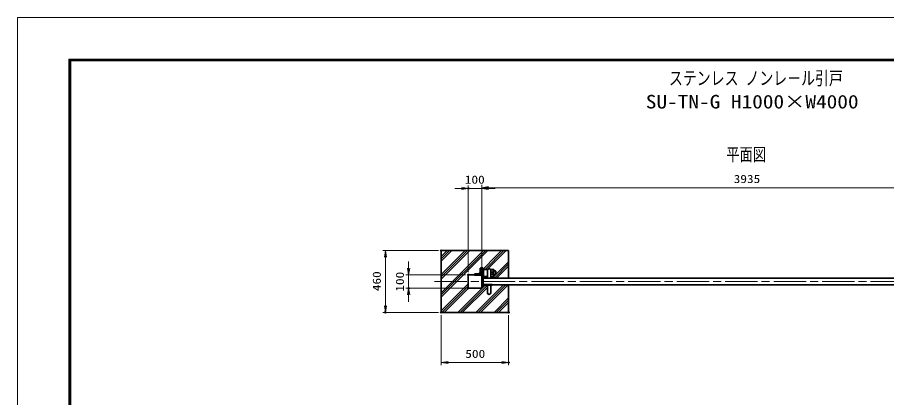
# Model space of a CAD drawing. Units: millimetres at full size, sheet at 1:20. Extents: x -5940 to 5940, y -4200 to 4200.
# Drawn here: x -5940 to 517, y 1371 to 4200 of the extents above; entities that cross this region are included whole.
import ezdxf
from ezdxf.enums import TextEntityAlignment as Align

# ---------------------------------------------------------------- set-up
doc = ezdxf.new("R2010")
doc.units = ezdxf.units.MM
doc.header["$LTSCALE"] = 20
doc.header["$PDMODE"] = 32
doc.header["$PDSIZE"] = 10
doc.linetypes.add('USER1', pattern=[18, 12, -1.5, 3, -1.5])
for name, color, linetype, lineweight in [('0-0_D-TTL', 7, 'Continuous', 18), ('0-1_軸線', 200, 'USER1', 15), ('0-2_寸法線', 4, 'Continuous', 18), ('0-3_0', 7, 'Continuous', 18), ('0-5_外形線', 7, 'Continuous', 35), ('0-9_AM_0N', 7, 'Continuous', 50), ('0-C_ハッチング', 253, 'Continuous', 13)]:
    doc.layers.add(name, color=color, linetype=linetype, lineweight=lineweight)
for name, color, linetype in [('0-4_Defpoints', 7, 'Continuous'), ('0-E_AM_6', 7, 'Continuous'), ('0-F_文字', 254, 'Continuous')]:
    doc.layers.add(name, color=color, linetype=linetype)
doc.styles.add('ＭＳ ゴシック', font='')
doc.styles.get('ＭＳ ゴシック').set_extended_font_data('MS Gothic')

# ---------------------------------------------------------------- blocks, each defined once
blk = doc.blocks.new('_Open')
at = {"layer": '0-3_0'}
blk.add_line((-20, 3.333), (0, 0), dxfattribs=at)
blk.add_lwpolyline([(-20, -3.333), (0, 0), (-20, 0)], dxfattribs=at)

msp = doc.modelspace()

# ---------------------------------------------------------------- linework, layer by layer
at = {"layer": '0-0_D-TTL'}
for points in [[(-5939.8, -4200.12), (5940.2, -4200.12), (5940.2, 4199.88), (-5939.8, 4199.88)], [(-5557.95, 3889.6), (5558.34, 3889.6), (5558.34, -3888.97), (-5557.95, -3888.97)], [(-5554.41, 3886.06), (5554.8, 3886.06), (5554.8, -3885.44), (-5554.41, -3885.44)], [(-5550.87, 3882.53), (5551.27, 3882.53), (5551.27, -3881.9), (-5550.87, -3881.9)], [(-5547.34, 3878.99), (5547.73, 3878.99), (5547.73, -3878.37), (-5547.34, -3878.37)], [(-5543.8, 3875.45), (5544.2, 3875.45), (5544.2, -3874.83), (-5543.8, -3874.83)]]:
    msp.add_lwpolyline(points, close=True, dxfattribs=at)
at = {"layer": '0-1_軸線'}
msp.add_line((-2841.99, 2234.99), (2955.58, 2234.99), dxfattribs=at)
at = {"layer": '0-2_寸法線'}
for p, q in [((-2640.96, 2928.1), (-2690.96, 2928.1)), ((-2590.96, 2304.99), (-2590.96, 2948.1)), ((-2490.96, 2928.1), (-2590.96, 2928.1)), ((-2490.96, 2326.32), (-2490.96, 2953.1)), ((-2490.96, 2304.99), (-2490.96, 2948.1)), ((-2490.96, 2933.1), (1444.04, 2933.1)), ((-2440.96, 2928.1), (-2390.96, 2928.1)), ((-2810.96, 2464.99), (-3225.73, 2464.99)), ((-3205.73, 2464.99), (-3205.73, 2004.99)), ((-3034.04, 2334.99), (-3034.04, 2384.99)), ((-2610.96, 2284.99), (-3054.04, 2284.99)), ((-3034.04, 2284.99), (-3034.04, 2184.99)), ((-2610.96, 2184.99), (-3054.04, 2184.99)), ((-3034.04, 2134.99), (-3034.04, 2084.99)), ((-2810.96, 2004.99), (-3225.73, 2004.99)), ((-2790.96, 1984.99), (-2790.96, 1612.57)), ((-2290.96, 1984.99), (-2290.96, 1612.57)), ((-2790.96, 1632.57), (-2290.96, 1632.57))]:
    msp.add_line(p, q, dxfattribs=at)
at = {"layer": '0-4_Defpoints'}
for p in [(-2590.96, 2928.1), (-2790.96, 2464.99), (-2590.96, 2284.99), (-2590.96, 2284.99), (-2490.96, 2306.32), (-2490.96, 2284.99), (-3034.04, 2184.99), (-2590.96, 2184.99), (-3205.73, 2004.99), (-2790.96, 2004.99), (-2790.96, 2004.99), (-2290.96, 2004.99), (-2290.96, 1632.57)]:
    msp.add_point(p, dxfattribs=at)
at = {"layer": '0-5_外形線'}
for p, q in [((-2290.96, 2259.99), (-2290.96, 2464.99)), ((-2479.96, 2324.99), (-2446.64, 2324.99)), ((-2425.29, 2324.99), (-2405.96, 2324.99)), ((-2405.96, 2324.99), (-2400.96, 2324.99)), ((-2405.96, 2324.99), (-2405.96, 2259.99)), ((-2400.96, 2324.99), (-2400.96, 2259.99)), ((-2405.96, 2259.99), (-2480.96, 2259.99)), ((1519.04, 2259.99), (-2480.96, 2259.99)), ((-2448.46, 2259.99), (-2448.46, 2318.49)), ((-2423.46, 2259.99), (-2423.46, 2318.49)), ((-2423.46, 2304.49), (-2405.96, 2304.49)), ((-2423.46, 2289.49), (-2405.96, 2289.49)), ((-2400.96, 2259.99), (-2405.96, 2259.99)), ((-2400.96, 2285.49), (-2389.21, 2285.49)), ((-2386.96, 2287.74), (-2386.96, 2312.24)), ((1519.04, 2209.99), (-2480.96, 2209.99)), ((-2448.46, 2209.99), (-2448.46, 2151.49)), ((-2423.46, 2209.99), (-2423.46, 2151.49))]:
    msp.add_line(p, q, dxfattribs=at)
for points in [[(-2290.96, 2464.99), (-2790.96, 2464.99), (-2790.96, 2004.99), (-2290.96, 2004.99), (-2290.96, 2209.99)], [(-2389.21, 2314.49), (-2400.96, 2314.49), (-2400.96, 2285.49)]]:
    msp.add_lwpolyline(points, dxfattribs=at)
for points in [[(-2490.96, 2284.99), (-2590.96, 2284.99), (-2590.96, 2184.99), (-2490.96, 2184.99)], [(-2480.96, 2194.99), (-2490.96, 2194.99), (-2490.96, 2274.99), (-2480.96, 2274.99)]]:
    msp.add_lwpolyline(points, close=True, dxfattribs=at)
for centre, radius, start, end in [((-2435.96, 2318.49), 12.5, 0, 180), ((-2389.21, 2312.24), 2.25, 0, 90), ((-2389.21, 2287.74), 2.25, 270, 0), ((-2435.96, 2151.49), 12.5, 180, 0)]:
    msp.add_arc(centre, radius, start, end, dxfattribs=at)
at = {"layer": '0-9_AM_0N'}
for p, q in [((-2499.96, 2330.49), (-2499.96, 2297.49)), ((-2493.96, 2334.99), (-2495.46, 2334.99)), ((-2493.96, 2284.99), (-2493.96, 2334.99)), ((-2488.96, 2334.99), (-2488.96, 2274.99)), ((-2485.96, 2334.99), (-2488.96, 2334.99)), ((-2479.96, 2277.49), (-2479.96, 2328.99)), ((-2543.96, 2286.49), (-2543.96, 2284.99)), ((-2543.96, 2284.99), (-2493.96, 2284.99)), ((-2506.46, 2290.99), (-2539.46, 2290.99)), ((-2448.46, 2268.99), (-2471.46, 2268.99)), ((-2419.96, 2268.99), (-2423.46, 2268.99)), ((-2413.96, 2259.99), (-2413.96, 2262.99)), ((-2480.96, 2209.99), (-2413.96, 2209.99))]:
    msp.add_line(p, q, dxfattribs=at)
for centre, radius, start, end in [((-2495.46, 2330.49), 4.5, 90, 180), ((-2485.96, 2328.99), 6, 0, 90), ((-2539.46, 2286.49), 4.5, 90, 180), ((-2506.46, 2297.49), 6.5, 270, 0), ((-2471.46, 2277.49), 8.5, 180, 270), ((-2419.96, 2262.99), 6, 0, 90)]:
    msp.add_arc(centre, radius, start, end, dxfattribs=at)
at = {"layer": '0-C_ハッチング'}
for p, q in [((-2790.96, 2387.62), (-2713.59, 2464.99)), ((-2790.96, 2252.91), (-2578.88, 2464.99)), ((-2790.96, 2118.21), (-2444.18, 2464.99)), ((-2790.96, 2404.45), (-2730.42, 2464.99)), ((-2790.96, 2269.75), (-2595.72, 2464.99)), ((-2790.96, 2135.05), (-2461.02, 2464.99)), ((-2790.96, 2421.29), (-2747.26, 2464.99)), ((-2790.96, 2286.59), (-2612.56, 2464.99)), ((-2790.96, 2151.88), (-2477.85, 2464.99)), ((-2523.15, 2284.99), (-2343.15, 2464.99)), ((-2466.31, 2324.99), (-2326.31, 2464.99)), ((-2449.47, 2324.99), (-2309.47, 2464.99)), ((-2400.96, 2272.48), (-2290.96, 2382.48)), ((-2396.61, 2259.99), (-2290.96, 2365.64)), ((-2379.77, 2259.99), (-2290.96, 2348.8)), ((-2506.31, 2284.99), (-2480.96, 2310.34)), ((-2490.96, 2283.5), (-2480.96, 2293.5)), ((-2790.96, 2017.18), (-2590.96, 2217.18)), ((-2786.31, 2004.99), (-2590.96, 2200.34)), ((-2668.45, 2004.99), (-2463.45, 2209.99)), ((-2651.61, 2004.99), (-2448.46, 2208.14)), ((-2533.74, 2004.99), (-2328.74, 2209.99)), ((-2516.91, 2004.99), (-2311.91, 2209.99)), ((-2500.07, 2004.99), (-2295.07, 2209.99)), ((-2769.47, 2004.99), (-2589.47, 2184.99)), ((-2634.77, 2004.99), (-2448.46, 2191.3)), ((-2399.04, 2004.99), (-2290.96, 2113.07)), ((-2382.2, 2004.99), (-2290.96, 2096.23)), ((-2365.36, 2004.99), (-2290.96, 2079.39))]:
    msp.add_line(p, q, dxfattribs=at)

# ---------------------------------------------------------------- block references
at = {"layer": '0-2_寸法線', "xscale": 2.5, "yscale": 2.5}
for p in [(-2590.96, 2928.1), (-2290.96, 1632.57)]:
    msp.add_blockref('_Open', p, dxfattribs=at)
for p, rotation in [((-2490.96, 2933.1), 180), ((-2490.96, 2928.1), 180), ((-3205.73, 2464.99), 90), ((-3034.04, 2284.99), 270), ((-3034.04, 2184.99), 90), ((-3205.73, 2004.99), 270), ((-2790.96, 1632.57), 180)]:
    msp.add_blockref('_Open', p, dxfattribs=dict(at, rotation=rotation))

# ---------------------------------------------------------------- texts
at = {"layer": '0-2_寸法線', "color": 254, "style": 'ＭＳ ゴシック', "width": 1.2}
for s, p in [('100', (-2616.56, 2944.45)), ('3935', (-619.46, 2949.45)), ('500', (-2612.96, 1648.91))]:
    msp.add_text(s, height=60.56, dxfattribs=at).set_placement(p, align=Align.BOTTOM_LEFT)
for s, p in [('460', (-3222.07, 2162.99)), ('100', (-3050.39, 2159.39))]:
    msp.add_text(s, height=60.56, rotation=90, dxfattribs=at).set_placement(p, align=Align.BOTTOM_LEFT)
at = {"layer": '0-E_AM_6', "color": 254, "style": 'ＭＳ ゴシック', "width": 0.75}
msp.add_text('ステンレス ノンレ－ル引戸', height=101, dxfattribs=at).set_placement((-1099.83, 3666.83), align=Align.BOTTOM_LEFT)
at = {"layer": '0-E_AM_6', "style": 'ＭＳ ゴシック', "width": 1.15}
msp.add_text('SU-TN-G H1000×W4000', height=101, dxfattribs=at).set_placement((-1271.75, 3491.83), align=Align.BOTTOM_LEFT)
at = {"layer": '0-F_文字', "style": 'ＭＳ ゴシック', "width": 0.75}
msp.add_text('平面図', height=96.19, dxfattribs=at).set_placement((-674.23, 3103.83), align=Align.BOTTOM_LEFT)

doc.saveas('drawing.dxf')
